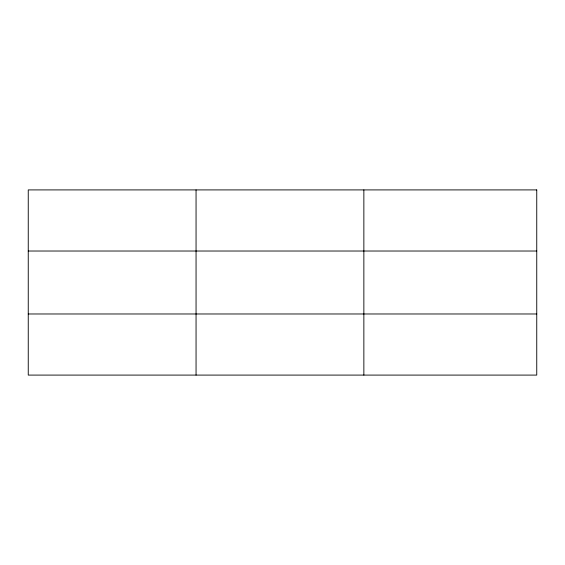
<?xml version="1.0" encoding="UTF-8"?>
<svg xmlns="http://www.w3.org/2000/svg" width="565" height="565" viewBox="0 0 565 565"><rect width="100%" height="100%" fill="white"/><g stroke="black" fill="none" stroke-linecap="round" stroke-linejoin="round"><path stroke-width="0.85" d="M196.055 189.911L196.055 375.089M363.86 189.911L363.86 375.089M28.25 251.022L536.75 251.022M28.25 313.978L536.75 313.978M536.75 189.911L536.75 375.089L28.25 375.089L28.25 189.911L536.75 189.911"/></g></svg>
